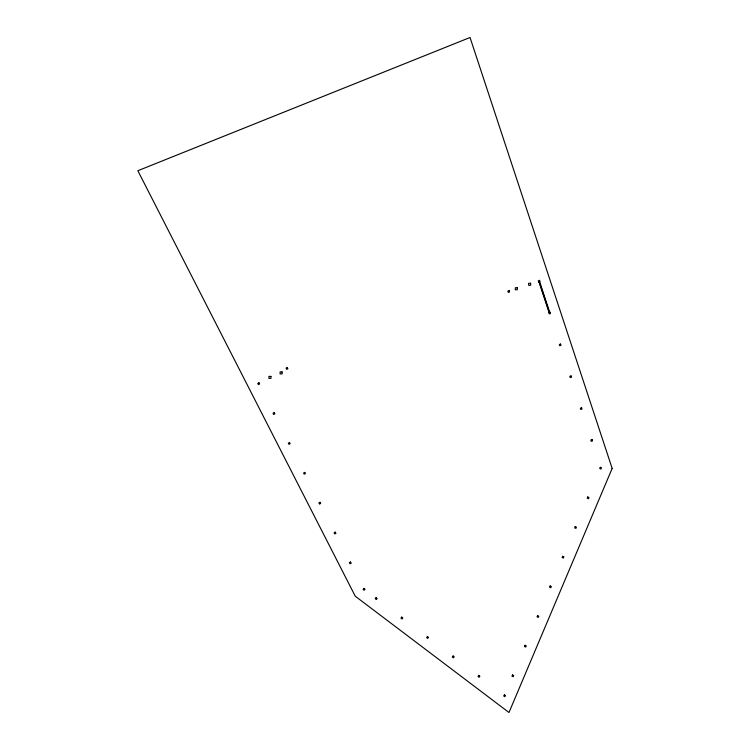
<?xml version="1.0" encoding="UTF-8"?>
<svg xmlns="http://www.w3.org/2000/svg" width="750" height="750" viewBox="0 0 750 750"><rect width="100%" height="100%" fill="white"/><g stroke="black" fill="none" stroke-linecap="round" stroke-linejoin="round"><path stroke-width="1.12" d="M539.203 282.244L539.775 283.988M540.019 283.116L540.591 284.859M540.197 285.262L540.769 287.006M541.013 286.134L541.584 287.878M541.191 288.281L541.772 290.025M542.006 289.153L542.587 290.897M542.184 291.3L542.766 293.044M543 292.172L543.581 293.916M543.178 294.319L543.759 296.062M544.003 295.191L544.575 296.934M544.181 297.338L544.753 299.081M544.997 298.209L545.569 299.953M545.175 300.356L545.747 302.1M545.991 301.228L546.562 302.972M546.169 303.375L546.75 305.119M546.984 304.247L547.566 305.991M547.163 306.394L547.744 308.137M547.978 307.266L548.559 309.009M548.156 309.413L548.738 311.156M548.981 310.284L549.553 312.028M539.569 281.766L549.637 312.272M539.091 281.925L549.159 312.431M512.494 674.963L511.969 676.2L513.206 676.716L513.722 675.487L512.494 674.963M525.028 645.3L524.513 646.528L525.741 647.053L526.266 645.816L525.028 645.3M537.572 615.628L537.047 616.866L538.284 617.391L538.8 616.153L537.572 615.628M550.106 585.966L549.591 587.203L550.819 587.719L551.344 586.491L550.106 585.966M562.65 556.303L562.125 557.531L563.362 558.056L563.878 556.828L562.65 556.303M575.184 526.641L574.669 527.869L575.897 528.394L576.422 527.156L575.184 526.641M587.728 496.969L587.203 498.206L588.441 498.731L588.956 497.494L587.728 496.969M600.262 467.306L599.747 468.544L600.975 469.059L601.5 467.831L600.262 467.306M612.159 468.403L508.978 712.5L355.266 596.213L137.841 170.728L470.034 37.5L612.159 468.403M363.947 588.384L363.141 589.453L364.209 590.259L365.016 589.2L363.947 588.384M376.069 597.684L375.262 598.753L376.331 599.559L377.137 598.491L376.069 597.684M401.756 617.119L400.941 618.188L402.009 618.994L402.816 617.925L401.756 617.119M427.434 636.544L426.628 637.612L427.697 638.419L428.503 637.359L427.434 636.544M453.122 655.978L452.316 657.047L453.384 657.853L454.191 656.784L453.122 655.978M478.8 675.413L477.994 676.481L479.062 677.288L479.869 676.219L478.8 675.413M504.488 694.837L503.681 695.906L504.75 696.712L505.556 695.644L504.488 694.837M287.269 367.556L286.069 368.166L286.678 369.356L287.878 368.747L287.269 367.556M258.984 382.8L257.794 383.409L258.403 384.6L259.594 383.991L258.984 382.8M274.256 412.669L273.066 413.278L273.666 414.469L274.866 413.859L274.256 412.669M289.519 442.538L288.328 443.147L288.938 444.337L290.128 443.728L289.519 442.538M304.781 472.406L303.591 473.016L304.2 474.206L305.391 473.597L304.781 472.406M320.044 502.284L318.853 502.894L319.462 504.084L320.653 503.475L320.044 502.284M335.306 532.153L334.116 532.762L334.725 533.953L335.916 533.344L335.306 532.153M350.569 562.022L349.378 562.631L349.988 563.822L351.178 563.212L350.569 562.022M539.569 280.359L538.294 280.781L538.716 282.047L539.981 281.634L539.569 280.359M509.156 290.7L507.881 291.122L508.303 292.397L509.569 291.975L509.156 290.7M550.069 312.216L548.803 312.638L549.216 313.903L550.491 313.491L550.069 312.216M560.578 344.072L559.303 344.494L559.725 345.759L561 345.347L560.578 344.072M571.087 375.928L569.812 376.35L570.234 377.616L571.509 377.203L571.087 375.928M581.597 407.784L580.322 408.206L580.744 409.472L582.009 409.059L581.597 407.784M592.097 439.641L590.831 440.062L591.244 441.328L592.519 440.916L592.097 439.641M530.634 283.275L528.628 283.275L528.628 285.291L530.634 285.291L530.634 283.275M517.312 287.756L515.306 287.756L515.306 289.762L517.312 289.762L517.312 287.756M282.113 371.906L280.106 371.906L280.106 373.912L282.113 373.912L282.113 371.906M270.938 376.397L268.931 376.397L268.931 378.403L270.938 378.403L270.938 376.397"/></g></svg>
